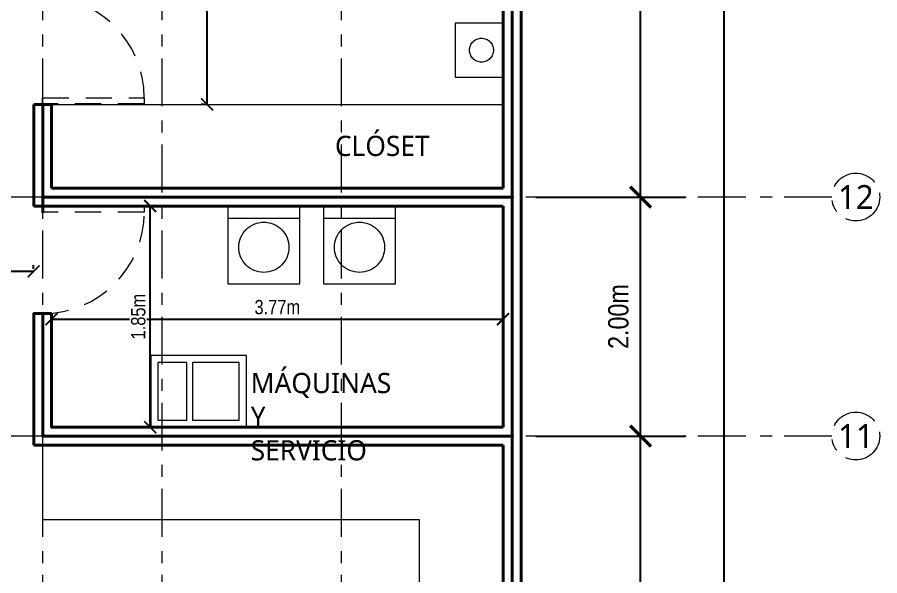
# Model space of a CAD drawing. Header units: metres. Extents: x 28.9 to 124.2, y -14.9 to 27.3.
# Drawn here: x 36.65 to 43.86, y 14.15 to 18.83 of the extents above; entities that cross this region are included whole.
import ezdxf
from ezdxf.enums import TextEntityAlignment as Align

# ---------------------------------------------------------------- set-up
doc = ezdxf.new("R2010")
doc.units = ezdxf.units.M
doc.linetypes.add('EJE', pattern=[0.6, 0.4, -0.08, 0, -0.12])
doc.linetypes.add('VACIO', pattern=[0.36, 0.22, -0.14])
for name, color, linetype, lineweight in [('001_Muros', 7, 'Continuous', 40), ('002_EjesVerticales', 8, 'EJE', 9), ('006_Mobiliario', 6, 'Continuous', 18), ('007_Textos', 7, 'Continuous', 18), ('008_Cotas', 8, 'Continuous', 13), ('011_Puertas', 7, 'VACIO', 18)]:
    doc.layers.add(name, color=color, linetype=linetype, lineweight=lineweight)
doc.styles.add('OpenSans', font='OpenSans-Regular.ttf')
doc.styles.add('OpenSansCondensed-Light', font='OpenSansCondensed-Light.ttf')
doc.dimstyles.new('EZDXF', dxfattribs={"dimtxt": 0.25, "dimasz": 0.175, "dimexe": 0.375, "dimexo": 0.125, "dimgap": 0.1, "dimtad": 1, "dimzin": 4, "dimtxsty": 'OpenSansCondensed-Light', "dimblk": 'ARCHTICK', "dimcen": 2.5, "dimazin": 1, "dimtfac": 0.5, "dimtmove": 2, "dimatfit": 3})

# ---------------------------------------------------------------- blocks, each defined once
blk = doc.blocks.new('EJE')
at = {"color": 0}
blk.add_circle((0, 0), 0.2, dxfattribs=at)
at = {"color": 0, "style": 'OpenSans'}
blk.add_attdef('EJE', text='', height=0.2, dxfattribs=at).set_placement((0, 0), align=Align.MIDDLE_CENTER)
blk = doc.blocks.new('_ARCHTICK')
at = {"color": 0, "linetype": 'ByBlock', "const_width": 0.15}
blk.add_lwpolyline([(-0.5, -0.5), (0.5, 0.5)], dxfattribs=at)
blk = doc.blocks.new('*D13')
at = {"layer": '008_Cotas', "color": 0, "lineweight": -2, "transparency": 16777216}
for p, q in [((40.9854, 15.322), (42.2354, 15.322)), ((41.8604, 9.825), (41.8604, 15.322)), ((40.9854, 9.825), (42.2354, 9.825))]:
    blk.add_line(p, q, dxfattribs=at)
at = {"layer": 'Defpoints', "color": 0, "transparency": 16777216}
for p in [(40.8604, 15.322), (41.8604, 15.322), (40.8604, 9.825)]:
    blk.add_point(p, dxfattribs=at)
at = {"layer": '008_Cotas', "color": 0, "lineweight": -2, "transparency": 16777216, "xscale": 0.175, "yscale": 0.175, "zscale": 0.175}
for p, rotation in [((41.8604, 15.322), 90), ((41.8604, 9.825), 270)]:
    blk.add_blockref('_ARCHTICK', p, dxfattribs=dict(at, rotation=rotation))
at = {"layer": '008_Cotas', "color": 0, "transparency": 16777216, "insert": (41.6754, 12.5735), "char_height": 0.17, "attachment_point": 5, "rotation": 90, "style": 'OpenSansCondensed-Light', "bg_fill": 3, "box_fill_scale": 1.1, "bg_fill_color": 9, "bg_fill_true_color": 13158600, "bg_fill_transparency": 0}
blk.add_mtext('5.50m', dxfattribs=at)
blk = doc.blocks.new('*D14')
at = {"layer": '008_Cotas', "color": 0, "lineweight": -2, "transparency": 16777216}
for p, q in [((40.9854, 17.321), (42.2354, 17.321)), ((41.8604, 15.322), (41.8604, 17.321)), ((40.9854, 15.322), (42.2354, 15.322))]:
    blk.add_line(p, q, dxfattribs=at)
at = {"layer": 'Defpoints', "color": 0, "transparency": 16777216}
for p in [(40.8604, 17.321), (41.8604, 17.321), (40.8604, 15.322)]:
    blk.add_point(p, dxfattribs=at)
at = {"layer": '008_Cotas', "color": 0, "lineweight": -2, "transparency": 16777216, "xscale": 0.175, "yscale": 0.175, "zscale": 0.175}
for p, rotation in [((41.8604, 17.321), 90), ((41.8604, 15.322), 270)]:
    blk.add_blockref('_ARCHTICK', p, dxfattribs=dict(at, rotation=rotation))
at = {"layer": '008_Cotas', "color": 0, "transparency": 16777216, "insert": (41.6754, 16.3215), "char_height": 0.17, "attachment_point": 5, "rotation": 90, "style": 'OpenSansCondensed-Light', "bg_fill": 3, "box_fill_scale": 1.1, "bg_fill_color": 9, "bg_fill_true_color": 13158600, "bg_fill_transparency": 0}
blk.add_mtext('2.00m', dxfattribs=at)
blk = doc.blocks.new('*D15')
at = {"layer": '008_Cotas', "color": 0, "lineweight": -2, "transparency": 16777216}
for p, q in [((40.9854, 21.321), (42.2354, 21.321)), ((41.8604, 17.321), (41.8604, 21.321)), ((40.9854, 17.321), (42.2354, 17.321))]:
    blk.add_line(p, q, dxfattribs=at)
at = {"layer": 'Defpoints', "color": 0, "transparency": 16777216}
for p in [(40.8604, 21.321), (41.8604, 21.321), (40.8604, 17.321)]:
    blk.add_point(p, dxfattribs=at)
at = {"layer": '008_Cotas', "color": 0, "lineweight": -2, "transparency": 16777216, "xscale": 0.175, "yscale": 0.175, "zscale": 0.175}
for p, rotation in [((41.8604, 21.321), 90), ((41.8604, 17.321), 270)]:
    blk.add_blockref('_ARCHTICK', p, dxfattribs=dict(at, rotation=rotation))
at = {"layer": '008_Cotas', "color": 0, "transparency": 16777216, "insert": (41.6754, 19.321), "char_height": 0.17, "attachment_point": 5, "rotation": 90, "style": 'OpenSansCondensed-Light', "bg_fill": 3, "box_fill_scale": 1.1, "bg_fill_color": 9, "bg_fill_true_color": 13158600, "bg_fill_transparency": 0}
blk.add_mtext('4.00m', dxfattribs=at)
blk = doc.blocks.new('*D155')
at = {"color": 0, "transparency": 16777216}
for p, q in [((40.9854, 24.246), (42.9354, 24.246)), ((42.5604, -0.125), (42.5604, 24.246)), ((40.9854, -0.125), (42.9354, -0.125))]:
    blk.add_line(p, q, dxfattribs=at)
at = {"layer": 'Defpoints', "transparency": 16777216}
for p in [(40.8604, 24.246), (40.8604, -0.125), (42.5604, -0.125)]:
    blk.add_point(p, dxfattribs=at)
at = {"layer": '008_Cotas', "color": 0, "transparency": 16777216, "xscale": 0.175, "yscale": 0.175}
for p, rotation in [((42.5604, 24.246), 90), ((42.5604, -0.125), 270)]:
    blk.add_blockref('_ARCHTICK', p, dxfattribs=dict(at, rotation=rotation))
at = {"layer": '008_Cotas', "color": 0, "transparency": 16777216, "insert": (42.3754, 12.0605), "char_height": 0.17, "attachment_point": 5, "rotation": 90, "style": 'OpenSansCondensed-Light', "bg_fill": 3, "box_fill_scale": 1.1, "bg_fill_color": 0, "bg_fill_transparency": 0}
blk.add_mtext('24.37m', dxfattribs=at)
blk = doc.blocks.new('MOB_BURO_45x40')
at = {"color": 0, "lineweight": -2}
for points in [[(0.225, -0.2), (0.225, 0.2), (-0.225, 0.2), (-0.225, -0.2)], [(0.1, 0.02), (0.0995, 0.0102), (0.0981, 0.0005), (0.0957, -0.009), (0.0924, -0.0183), (0.0882, -0.0271), (0.0831, -0.0356), (0.0773, -0.0434), (0.0707, -0.0507), (0.0634, -0.0573), (0.0556, -0.0631), (0.0471, -0.0682), (0.0383, -0.0724), (0.029, -0.0757), (0.0195, -0.0781), (0.0098, -0.0795), (0, -0.08), (-0.0098, -0.0795), (-0.0195, -0.0781), (-0.029, -0.0757), (-0.0383, -0.0724), (-0.0471, -0.0682), (-0.0556, -0.0631), (-0.0634, -0.0573), (-0.0707, -0.0507), (-0.0773, -0.0434), (-0.0831, -0.0356), (-0.0882, -0.0271), (-0.0924, -0.0183), (-0.0957, -0.009), (-0.0981, 0.0005), (-0.0995, 0.0102), (-0.1, 0.02), (-0.0995, 0.0298), (-0.0981, 0.0395), (-0.0957, 0.049), (-0.0924, 0.0583), (-0.0882, 0.0671), (-0.0831, 0.0756), (-0.0773, 0.0834), (-0.0707, 0.0907), (-0.0634, 0.0973), (-0.0556, 0.1031), (-0.0471, 0.1082), (-0.0383, 0.1124), (-0.029, 0.1157), (-0.0195, 0.1181), (-0.0098, 0.1195), (0, 0.12), (0.0098, 0.1195), (0.0195, 0.1181), (0.029, 0.1157), (0.0383, 0.1124), (0.0471, 0.1082), (0.0556, 0.1031), (0.0634, 0.0973), (0.0707, 0.0907), (0.0773, 0.0834), (0.0831, 0.0756), (0.0882, 0.0671), (0.0924, 0.0583), (0.0957, 0.049), (0.0981, 0.0395), (0.0995, 0.0298)]]:
    blk.add_lwpolyline(points, close=True, dxfattribs=at)
blk = doc.blocks.new('*D124')
at = {"color": 0, "transparency": 16777216}
for p, q in [((32.01, 16.72), (32.01, 16.75)), ((36.785, 16.72), (36.785, 16.75)), ((32.01, 16.7), (36.785, 16.7))]:
    blk.add_line(p, q, dxfattribs=at)
at = {"layer": 'Defpoints', "transparency": 16777216}
for p in [(32.01, 16.7), (32.01, 16.7), (36.785, 16.7)]:
    blk.add_point(p, dxfattribs=at)
at = {"layer": '008_Cotas', "color": 0, "transparency": 16777216, "xscale": 0.1, "yscale": 0.1, "rotation": 180}
blk.add_blockref('_ARCHTICK', (32.01, 16.7), dxfattribs=at)
at = {"layer": '008_Cotas', "color": 0, "transparency": 16777216, "xscale": 0.1, "yscale": 0.1}
blk.add_blockref('_ARCHTICK', (36.785, 16.7), dxfattribs=at)
at = {"layer": '008_Cotas', "color": 0, "transparency": 16777216, "insert": (34.3975, 16.8), "char_height": 0.12, "attachment_point": 5, "style": 'OpenSansCondensed-Light', "bg_fill": 3, "box_fill_scale": 1.1, "bg_fill_color": 0, "bg_fill_transparency": 0}
blk.add_mtext('4.78m', dxfattribs=at)
blk = doc.blocks.new('*D157')
at = {"color": 0, "transparency": 16777216}
for p, q in [((36.935, 16.32), (36.935, 16.35)), ((40.71, 16.32), (40.71, 16.35)), ((36.935, 16.3), (40.71, 16.3))]:
    blk.add_line(p, q, dxfattribs=at)
at = {"layer": 'Defpoints', "transparency": 16777216}
for p in [(36.935, 16.3), (36.935, 16.3), (40.71, 16.3)]:
    blk.add_point(p, dxfattribs=at)
at = {"layer": '008_Cotas', "color": 0, "transparency": 16777216, "xscale": 0.1, "yscale": 0.1, "rotation": 180}
blk.add_blockref('_ARCHTICK', (36.935, 16.3), dxfattribs=at)
at = {"layer": '008_Cotas', "color": 0, "transparency": 16777216, "xscale": 0.1, "yscale": 0.1}
blk.add_blockref('_ARCHTICK', (40.71, 16.3), dxfattribs=at)
at = {"layer": '008_Cotas', "color": 0, "transparency": 16777216, "insert": (38.8225, 16.4), "char_height": 0.12, "attachment_point": 5, "style": 'OpenSansCondensed-Light', "bg_fill": 3, "box_fill_scale": 1.1, "bg_fill_color": 0, "bg_fill_transparency": 0}
blk.add_mtext('3.77m', dxfattribs=at)
blk = doc.blocks.new('*D177')
at = {"color": 0, "transparency": 16777216}
for p, q in [((37.74, 17.246), (37.71, 17.246)), ((37.76, 15.396), (37.76, 17.246)), ((37.74, 15.396), (37.71, 15.396))]:
    blk.add_line(p, q, dxfattribs=at)
at = {"layer": 'Defpoints', "transparency": 16777216}
for p in [(37.76, 17.246), (37.76, 15.396), (37.76, 15.396)]:
    blk.add_point(p, dxfattribs=at)
at = {"layer": '008_Cotas', "color": 0, "transparency": 16777216, "xscale": 0.1, "yscale": 0.1}
for p, rotation in [((37.76, 17.246), 90), ((37.76, 15.396), 270)]:
    blk.add_blockref('_ARCHTICK', p, dxfattribs=dict(at, rotation=rotation))
at = {"layer": '008_Cotas', "color": 0, "transparency": 16777216, "insert": (37.66, 16.321), "char_height": 0.12, "attachment_point": 5, "rotation": 90, "style": 'OpenSansCondensed-Light', "bg_fill": 3, "box_fill_scale": 1.1, "bg_fill_color": 0, "bg_fill_transparency": 0}
blk.add_mtext('1.85m', dxfattribs=at)
blk = doc.blocks.new('*D126')
at = {"color": 0, "transparency": 16777216}
for p, q in [((38.215, 21.246), (38.185, 21.246)), ((38.235, 18.096), (38.235, 21.246)), ((38.215, 18.096), (38.185, 18.096))]:
    blk.add_line(p, q, dxfattribs=at)
at = {"layer": 'Defpoints', "transparency": 16777216}
for p in [(38.235, 21.246), (38.235, 18.096), (38.235, 18.096)]:
    blk.add_point(p, dxfattribs=at)
at = {"layer": '008_Cotas', "color": 0, "transparency": 16777216, "xscale": 0.1, "yscale": 0.1}
for p, rotation in [((38.235, 21.246), 90), ((38.235, 18.096), 270)]:
    blk.add_blockref('_ARCHTICK', p, dxfattribs=dict(at, rotation=rotation))
at = {"layer": '008_Cotas', "color": 0, "transparency": 16777216, "insert": (38.135, 19.671), "char_height": 0.12, "attachment_point": 5, "rotation": 90, "style": 'OpenSansCondensed-Light', "bg_fill": 3, "box_fill_scale": 1.1, "bg_fill_color": 0, "bg_fill_transparency": 0}
blk.add_mtext('3.15m', dxfattribs=at)
blk = doc.blocks.new('MOB_LAVADORA_60x65')
at = {"color": 0, "lineweight": -2}
for points in [[(0.3, -0.325), (0.3, 0.325), (-0.3, 0.325), (-0.3, -0.325)], [(0.21, -0.02), (0.209, -0.0406), (0.206, -0.061), (0.201, -0.081), (0.194, -0.1004), (0.1852, -0.119), (0.1746, -0.1367), (0.1623, -0.1532), (0.1485, -0.1685), (0.1332, -0.1823), (0.1167, -0.1946), (0.099, -0.2052), (0.0804, -0.214), (0.061, -0.221), (0.041, -0.226), (0.0206, -0.229), (0, -0.23), (-0.0206, -0.229), (-0.041, -0.226), (-0.061, -0.221), (-0.0804, -0.214), (-0.099, -0.2052), (-0.1167, -0.1946), (-0.1332, -0.1823), (-0.1485, -0.1685), (-0.1623, -0.1532), (-0.1746, -0.1367), (-0.1852, -0.119), (-0.194, -0.1004), (-0.201, -0.081), (-0.206, -0.061), (-0.209, -0.0406), (-0.21, -0.02), (-0.209, 0.0006), (-0.206, 0.021), (-0.201, 0.041), (-0.194, 0.0604), (-0.1852, 0.079), (-0.1746, 0.0967), (-0.1623, 0.1132), (-0.1485, 0.1285), (-0.1332, 0.1423), (-0.1167, 0.1546), (-0.099, 0.1652), (-0.0804, 0.174), (-0.061, 0.181), (-0.041, 0.186), (-0.0206, 0.189), (0, 0.19), (0.0206, 0.189), (0.041, 0.186), (0.061, 0.181), (0.0804, 0.174), (0.099, 0.1652), (0.1167, 0.1546), (0.1332, 0.1423), (0.1485, 0.1285), (0.1623, 0.1132), (0.1746, 0.0967), (0.1852, 0.079), (0.194, 0.0604), (0.201, 0.041), (0.206, 0.021), (0.209, 0.0006)]]:
    blk.add_lwpolyline(points, close=True, dxfattribs=at)
blk.add_lwpolyline([(-0.3, 0.225), (0.3, 0.225)], dxfattribs=at)
blk = doc.blocks.new('MOB_SECADORA_60x65')
at = {"color": 0, "lineweight": -2}
for points in [[(0.3, -0.325), (0.3, 0.325), (-0.3, 0.325), (-0.3, -0.325)], [(0.21, -0.02), (0.209, -0.0406), (0.206, -0.061), (0.201, -0.081), (0.194, -0.1004), (0.1852, -0.119), (0.1746, -0.1367), (0.1623, -0.1532), (0.1485, -0.1685), (0.1332, -0.1823), (0.1167, -0.1946), (0.099, -0.2052), (0.0804, -0.214), (0.061, -0.221), (0.041, -0.226), (0.0206, -0.229), (0, -0.23), (-0.0206, -0.229), (-0.041, -0.226), (-0.061, -0.221), (-0.0804, -0.214), (-0.099, -0.2052), (-0.1167, -0.1946), (-0.1332, -0.1823), (-0.1485, -0.1685), (-0.1623, -0.1532), (-0.1746, -0.1367), (-0.1852, -0.119), (-0.194, -0.1004), (-0.201, -0.081), (-0.206, -0.061), (-0.209, -0.0406), (-0.21, -0.02), (-0.209, 0.0006), (-0.206, 0.021), (-0.201, 0.041), (-0.194, 0.0604), (-0.1852, 0.079), (-0.1746, 0.0967), (-0.1623, 0.1132), (-0.1485, 0.1285), (-0.1332, 0.1423), (-0.1167, 0.1546), (-0.099, 0.1652), (-0.0804, 0.174), (-0.061, 0.181), (-0.041, 0.186), (-0.0206, 0.189), (0, 0.19), (0.0206, 0.189), (0.041, 0.186), (0.061, 0.181), (0.0804, 0.174), (0.099, 0.1652), (0.1167, 0.1546), (0.1332, 0.1423), (0.1485, 0.1285), (0.1623, 0.1132), (0.1746, 0.0967), (0.1852, 0.079), (0.194, 0.0604), (0.201, 0.041), (0.206, 0.021), (0.209, 0.0006)]]:
    blk.add_lwpolyline(points, close=True, dxfattribs=at)
blk.add_lwpolyline([(-0.3, 0.225), (0.3, 0.225)], dxfattribs=at)
blk = doc.blocks.new('MOB_LAVADERO_80x60')
at = {"color": 0, "lineweight": -2}
for points in [[(0.4, -0.3), (0.4, 0.3), (-0.4, 0.3), (-0.4, -0.3)], [(0.05, -0.24), (0.05, 0.24), (-0.34, 0.24), (-0.34, -0.24)], [(0.34, -0.24), (0.34, 0.24), (0.1, 0.24), (0.1, -0.24)]]:
    blk.add_lwpolyline(points, close=True, dxfattribs=at)

msp = doc.modelspace()

# ---------------------------------------------------------------- linework, layer by layer
at = {"layer": '001_Muros'}
for p, q in [((40.8604, -0.2), (40.8604, 24.3208)), ((40.7854, -0.2), (40.7854, 24.2458)), ((40.7104, 17.3958), (40.7104, 21.2458)), ((36.9354, 17.3958), (40.7104, 17.3958)), ((36.8604, 17.3208), (40.7854, 17.3208)), ((36.7854, 17.2458), (40.7104, 17.2458)), ((40.7104, 15.3958), (40.7104, 17.2458)), ((40.7104, 9.9), (40.7104, 15.2458))]:
    msp.add_line(p, q, dxfattribs=at)
for points in [[(36.9354, 18.0958), (36.7854, 18.0958)], [(36.7854, 18.0958), (36.7854, 17.2458)], [(36.8604, 17.3208), (36.8604, 18.0958)], [(36.9354, 17.3958), (36.9354, 18.0958)], [(36.8604, 17.3208), (36.8604, 17.188)], [(36.9354, 16.346), (36.7854, 16.346), (36.7854, 15.2458)], [(36.8604, 16.346), (36.8604, 15.3208), (40.7854, 15.3208)], [(36.9354, 16.346), (36.9354, 15.3958), (40.7104, 15.3958)], [(36.7854, 15.2458), (40.7104, 15.2458)]]:
    msp.add_lwpolyline(points, dxfattribs=at)
at = {"layer": '002_EjesVerticales'}
for p, q in [((36.8604, -2.8), (36.8604, 26.921)), ((37.8584, -2.8), (37.8584, 26.921)), ((40.7854, -2.8), (40.7854, 26.921)), ((43.4604, 17.321), (29.2604, 17.321)), ((43.4604, 15.322), (29.2604, 15.322))]:
    msp.add_line(p, q, dxfattribs=at)
at = {"layer": '002_EjesVerticales', "color": 18, "true_color": 0x000000}
msp.add_line((39.3604, -2.8), (39.3604, 26.921), dxfattribs=at)
at = {"layer": '006_Mobiliario'}
for points in [[(36.9354, 18.0958), (36.9354, 18.0958), (40.7104, 18.0958)], [(40.7104, 9.9), (40.0104, 9.9), (40.0104, 14.6208), (36.8604, 14.6208), (36.8604, 15.2458)]]:
    msp.add_lwpolyline(points, dxfattribs=at)
at = {"layer": '011_Puertas'}
for points in [[(36.86, 18.1), (36.86, 18.15), (37.71, 18.15), (37.71, 18.1)], [(36.86, 17.196), (36.86, 17.246), (37.71, 17.246), (37.71, 17.196)]]:
    msp.add_lwpolyline(points, close=True, dxfattribs=at)
for centre, start, end in [((36.86, 18.15), 0, 90), ((36.86, 17.196), -90, 0)]:
    msp.add_arc(centre, 0.85, start, end, dxfattribs=at)

# ---------------------------------------------------------------- block references
at = {"layer": '002_EjesVerticales'}
for p, values in [((43.6604, 17.321), {'EJE': '12'}), ((43.6604, 15.322), {'EJE': '11'})]:
    msp.add_blockref('EJE', p, dxfattribs=at).add_auto_attribs(values)
at = {"layer": '006_Mobiliario', "rotation": 270}
msp.add_blockref('MOB_BURO_45x40', (40.51, 18.55), dxfattribs=at)
at = {"layer": '006_Mobiliario'}
for name, p in [('MOB_LAVADORA_60x65', (38.71, 16.9208)), ('MOB_SECADORA_60x65', (39.51, 16.9208))]:
    msp.add_blockref(name, p, dxfattribs=at)

# ---------------------------------------------------------------- texts
at = {"layer": '007_Textos', "char_height": 0.16882, "attachment_point": 1, "style": 'OpenSans'}
for s, insert in [('CLÓSET', (39.3046, 17.8333)), ('MÁQUINAS Y\\PSERVICIO', (38.6, 15.85))]:
    msp.add_mtext_dynamic_manual_height_columns(s, width=0.049638, gutter_width=0.8441, heights=[0], dxfattribs=dict(at, insert=insert))

# ---------------------------------------------------------------- next in the draw order: dimensions: what is measured, and where the dimension line sits
at = {"layer": '008_Cotas'}
for base, p1, p2, override, picture, middle in [((38.235, 18.096), (38.235, 18.096), (38.235, 21.246), {"dimtxt": 0.12, "dimasz": 0.1, "dimexe": 0.05, "dimexo": 0.02, "dimgap": 0.04, "dimrnd": 0.001, "dimzin": 0, "dimdsep": 46, "dimpost": '<>m', "dimtix": 1, "dimtfill": 1}, '*D126', (38.135, 19.671)), ((41.8604, 15.322), (40.8604, 9.825), (40.8604, 15.322), {"dimtxt": 0.17, "dimzin": 0, "dimdsep": 46, "dimpost": '<>m', "dimtix": 1, "dimfxl": 1, "dimtfill": 1}, '*D13', (41.6754, 12.5735))]:
    dim = msp.add_linear_dim(base=base, p1=p1, p2=p2, angle=90, dimstyle='EZDXF', override=override, dxfattribs=at)
    dim.commit()
    dim.dimension.update_dxf_attribs({"geometry": picture, "text_midpoint": middle})
for base, p1, p2, override, picture, middle in [((32.01, 16.7), (32.01, 16.7), (36.785, 16.7), {"dimtxt": 0.12, "dimasz": 0.1, "dimexe": 0.05, "dimexo": 0.02, "dimgap": 0.04, "dimrnd": 0.001, "dimzin": 0, "dimdsep": 46, "dimpost": '<>m', "dimtix": 1, "dimtfill": 1}, '*D124', (34.3975, 16.8)), ((36.935, 16.3), (36.935, 16.3), (40.71, 16.3), {"dimtxt": 0.12, "dimasz": 0.1, "dimexe": 0.05, "dimexo": 0.02, "dimgap": 0.04, "dimdec": 2, "dimrnd": 0.001, "dimzin": 0, "dimdsep": 46, "dimpost": '<>m', "dimtix": 1, "dimtfill": 1}, '*D157', (38.8225, 16.4))]:
    dim = msp.add_linear_dim(base=base, p1=p1, p2=p2, dimstyle='EZDXF', override=override, dxfattribs=at)
    dim.commit()
    dim.dimension.update_dxf_attribs({"geometry": picture, "text_midpoint": middle})

# ---------------------------------------------------------------- next in the draw order: dimensions: what is measured, and where the dimension line sits
for base, p1, p2, override, picture, middle in [((41.8604, 17.321), (40.8604, 15.322), (40.8604, 17.321), {"dimtxt": 0.17, "dimzin": 0, "dimdsep": 46, "dimpost": '<>m', "dimtix": 1, "dimfxl": 1, "dimtfill": 1}, '*D14', (41.6754, 16.3215)), ((37.76, 15.396), (37.76, 15.396), (37.76, 17.246), {"dimtxt": 0.12, "dimasz": 0.1, "dimexe": 0.05, "dimexo": 0.02, "dimgap": 0.04, "dimdec": 2, "dimrnd": 0.001, "dimzin": 0, "dimdsep": 46, "dimpost": '<>m', "dimtix": 1, "dimtfill": 1}, '*D177', (37.66, 16.321))]:
    dim = msp.add_linear_dim(base=base, p1=p1, p2=p2, angle=90, dimstyle='EZDXF', override=override, dxfattribs=at)
    dim.commit()
    dim.dimension.update_dxf_attribs({"geometry": picture, "text_midpoint": middle})

# ---------------------------------------------------------------- next in the draw order: block references
at = {"layer": '006_Mobiliario', "rotation": 180}
msp.add_blockref('MOB_LAVADERO_80x60', (38.1645, 15.696), dxfattribs=at)

# ---------------------------------------------------------------- next in the draw order: dimensions: what is measured, and where the dimension line sits
at = {"layer": '008_Cotas'}
dim = msp.add_linear_dim(base=(41.8604, 21.321), p1=(40.8604, 17.321), p2=(40.8604, 21.321), angle=90, dimstyle='EZDXF', override={"dimtxt": 0.17, "dimzin": 0, "dimdsep": 46, "dimpost": '<>m', "dimtix": 1, "dimfxl": 1, "dimtfill": 1}, dxfattribs=at)
dim.commit()
dim.dimension.update_dxf_attribs({"geometry": '*D15', "text_midpoint": (41.6754, 19.321)})

# ---------------------------------------------------------------- next in the draw order: dimensions: what is measured, and where the dimension line sits
dim = msp.add_linear_dim(base=(42.5604, -0.125), p1=(40.8604, -0.125), p2=(40.8604, 24.246), angle=90, dimstyle='EZDXF', override={"dimtxt": 0.17, "dimdec": 2, "dimrnd": 0.001, "dimzin": 0, "dimdsep": 46, "dimpost": '<>m', "dimtix": 1, "dimfxl": 1, "dimtfill": 1}, dxfattribs=at)
dim.commit()
dim.dimension.update_dxf_attribs({"geometry": '*D155', "text_midpoint": (42.3754, 12.1105)})

doc.saveas('drawing.dxf')
